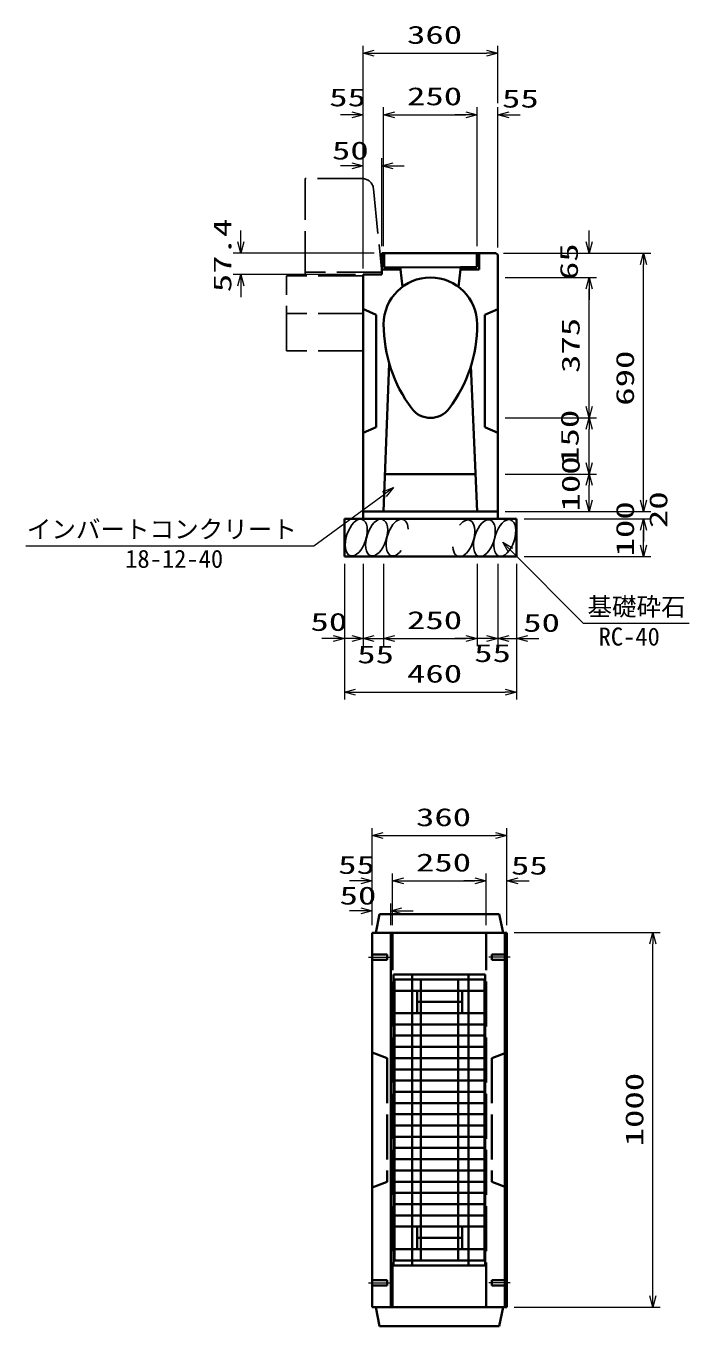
# Model space of a CAD drawing. Units: millimetres on the paper. Extents: x 0 to 841, y 0 to 594.
# Drawn here: x 297.6 to 386.2, y 333 to 506.6 of the extents above; entities that cross this region are included whole.
import ezdxf
from ezdxf.enums import TextEntityAlignment as Align

# ---------------------------------------------------------------- set-up
doc = ezdxf.new("R2010")
doc.units = ezdxf.units.MM
doc.linetypes.add('DASHED', pattern=[7.5, 6, -1.5])
doc.linetypes.add('USER1', pattern=[18.5, 12, -1.5, 3.5, -1.5])
for name, color, linetype, lineweight in [('D-BMK（構造物基準線）', 2, 'USER1', 18), ('D-STR-DIM（寸法）', 7, 'Continuous', 13), ('D-STR-HTXT(基礎砕石-旗)', 7, 'Continuous', 13), ('D-STR-HTXT（旗上げ）', 7, 'Continuous', 13), ('D-STR-STRF(グリ)', 7, 'Continuous', 25), ('D-STR-STRF(歩車)', 7, 'DASHED', 25), ('D-STR（構造物）', 1, 'Continuous', 35)]:
    doc.layers.add(name, color=color, linetype=linetype, lineweight=lineweight)
doc.styles.add('ＭＳ ゴシック', font='')
doc.styles.get('ＭＳ ゴシック').set_extended_font_data('MS Gothic')

# ---------------------------------------------------------------- blocks, each defined once
blk = doc.blocks.new('_Open30')
at = {"color": 7, "linetype": 'Continuous', "lineweight": 13}
for p, q in [((-1, 0.2679), (0, 0)), ((0, 0), (-1, -0.2679)), ((0, 0), (-1, 0))]:
    blk.add_line(p, q, dxfattribs=at)

msp = doc.modelspace()

# ---------------------------------------------------------------- linework, layer by layer
at = {"layer": 'D-BMK（構造物基準線）'}
for p, q in [((343.369, 382.298), (346.219, 382.298)), ((362.293, 382.298), (359.444, 382.298)), ((343.369, 338.798), (346.219, 338.798)), ((362.293, 338.798), (359.444, 338.798))]:
    msp.add_line(p, q, dxfattribs=at)
at = {"layer": 'D-STR-DIM（寸法）'}
for p, q in [((342.632, 495.782), (342.632, 503.99)), ((360.632, 496.299), (360.632, 503.99)), ((344.132, 502.99), (359.132, 502.99)), ((341.132, 494.782), (339.632, 494.782)), ((342.632, 474.249), (342.632, 495.782)), ((345.382, 477.244), (345.382, 495.782)), ((345.382, 477.244), (345.382, 495.782)), ((346.882, 494.782), (348.382, 494.782)), ((346.882, 494.782), (356.382, 494.782)), ((356.382, 494.782), (354.882, 494.782)), ((357.882, 477.244), (357.882, 495.782)), ((357.882, 477.244), (357.882, 495.782)), ((360.632, 477.049), (360.632, 495.782)), ((362.132, 494.782), (363.632, 494.782)), ((341.132, 487.972), (339.632, 487.972)), ((342.632, 474.249), (342.632, 488.972)), ((345.132, 477.249), (345.132, 488.972)), ((346.632, 487.972), (348.132, 487.972)), ((326.298, 477.799), (326.298, 479.299)), ((372.824, 477.799), (372.824, 479.299)), ((344.132, 476.299), (325.298, 476.299)), ((361.382, 476.299), (373.824, 476.299)), ((361.382, 476.294), (381.085, 476.294)), ((380.085, 443.299), (380.085, 474.794)), ((341.632, 473.429), (325.298, 473.429)), ((361.632, 473.048), (373.824, 473.048)), ((361.632, 473.048), (373.824, 473.048)), ((326.298, 471.929), (326.298, 470.429)), ((372.824, 455.801), (372.824, 471.548)), ((372.824, 471.548), (372.824, 470.048)), ((361.632, 454.301), (373.824, 454.301)), ((361.632, 454.301), (373.824, 454.301)), ((372.824, 448.301), (372.824, 452.801)), ((361.632, 446.801), (373.824, 446.801)), ((361.632, 446.801), (373.824, 446.801)), ((372.824, 443.301), (372.824, 445.301)), ((380.085, 443.299), (380.085, 444.799)), ((361.632, 441.801), (373.824, 441.801)), ((361.632, 441.799), (381.085, 441.799)), ((361.632, 441.799), (381.085, 441.799)), ((364.132, 440.799), (381.085, 440.799)), ((364.132, 440.799), (381.085, 440.799)), ((380.085, 437.299), (380.085, 439.299)), ((380.085, 439.299), (380.085, 437.799)), ((364.132, 435.799), (381.085, 435.799)), ((340.132, 434.799), (340.132, 423.832)), ((342.632, 434.799), (342.632, 423.832)), ((342.632, 434.799), (342.632, 423.832)), ((345.382, 434.799), (345.382, 423.832)), ((345.382, 434.799), (345.382, 423.832)), ((357.882, 434.799), (357.882, 423.832)), ((357.882, 434.799), (357.882, 423.832)), ((360.632, 434.799), (360.632, 423.832)), ((360.632, 434.799), (360.632, 423.832)), ((363.132, 434.799), (363.132, 423.832)), ((338.632, 424.832), (337.132, 424.832)), ((341.132, 424.832), (339.632, 424.832)), ((340.132, 423.832), (340.132, 416.693)), ((344.132, 424.832), (345.632, 424.832)), ((346.882, 424.832), (348.382, 424.832)), ((346.882, 424.832), (356.382, 424.832)), ((356.382, 424.832), (354.882, 424.832)), ((359.132, 424.832), (357.632, 424.832)), ((362.132, 424.832), (363.632, 424.832)), ((363.132, 423.832), (363.132, 416.693)), ((364.632, 424.832), (366.132, 424.832)), ((341.632, 417.693), (361.632, 417.693)), ((343.831, 393.475), (343.831, 399.525)), ((361.831, 393.505), (361.831, 399.525)), ((345.331, 398.525), (360.331, 398.525)), ((342.331, 392.475), (340.831, 392.475)), ((343.831, 386.578), (343.831, 393.475)), ((346.581, 386.63), (346.581, 393.475)), ((346.581, 386.578), (346.581, 393.475)), ((348.081, 392.475), (349.581, 392.475)), ((348.081, 392.475), (357.581, 392.475)), ((357.581, 392.475), (356.081, 392.475)), ((359.081, 386.578), (359.081, 393.475)), ((359.081, 386.615), (359.081, 393.475)), ((361.831, 386.548), (361.831, 393.475)), ((363.331, 392.475), (364.831, 392.475)), ((362.831, 385.578), (382.335, 385.578)), ((381.335, 337.078), (381.335, 384.078)), ((362.831, 335.578), (382.335, 335.578))]:
    msp.add_line(p, q, dxfattribs=at)
at = {"layer": 'D-STR-HTXT(基礎砕石-旗)'}
msp.add_lwpolyline([(386.176, 426.826), (372.072, 426.826), (362.349, 436.643)], dxfattribs=at)
at = {"layer": 'D-STR-HTXT（旗上げ）'}
for p, q in [((343.831, 386.578), (343.831, 389.462)), ((346.331, 386.578), (346.331, 389.462)), ((342.331, 388.462), (340.831, 388.462)), ((347.831, 388.462), (349.331, 388.462))]:
    msp.add_line(p, q, dxfattribs=at)
msp.add_lwpolyline([(297.601, 437.213), (336.045, 437.213), (345.475, 444.121)], dxfattribs=at)
at = {"layer": 'D-STR-STRF(グリ)'}
for centre, major_axis in [((341.727, 438.323), (0.79, 2.421)), ((344.448, 438.323), (0.79, 2.421)), ((358.836, 438.242), (-0.771, -2.427)), ((361.558, 438.263), (-0.771, -2.427))]:
    msp.add_ellipse(centre, major_axis=major_axis, ratio=0.5139, dxfattribs=at)
for centre, major_axis in [((347.189, 438.323), (0.79, 2.421)), ((356.096, 438.22), (-0.771, -2.427))]:
    msp.add_ellipse(centre, major_axis=major_axis, ratio=0.5139, start_param=5.3575563, end_param=10.3750652, dxfattribs=at)
at = {"layer": 'D-STR-STRF(歩車)'}
for p, q in [((334.882, 473.249), (334.882, 486.249)), ((342.525, 486.249), (334.882, 486.249)), ((344.017, 484.898), (345.132, 473.749)), ((342.632, 473.249), (332.382, 473.249)), ((332.382, 463.249), (332.382, 473.249)), ((345.132, 473.749), (334.882, 473.749)), ((342.632, 473.249), (342.632, 463.249)), ((342.632, 468.249), (332.382, 468.249)), ((342.632, 463.249), (332.382, 463.249))]:
    msp.add_line(p, q, dxfattribs=at)
msp.add_arc((342.525, 484.749), 1.5, 5.71077, 89.99998, dxfattribs=at)
at = {"layer": 'D-STR（構造物）'}
for p, q in [((360.382, 476.299), (345.132, 476.299)), ((345.132, 473.429), (345.132, 476.299)), ((345.432, 476.293), (345.431, 474.393)), ((357.833, 476.299), (357.832, 474.406)), ((358.133, 476.299), (358.132, 474.106)), ((360.382, 476.299), (360.632, 476.049)), ((360.632, 476.049), (360.632, 440.799)), ((345.132, 474.093), (347.631, 474.092)), ((345.431, 474.393), (357.832, 474.406)), ((347.631, 474.092), (347.631, 474.392)), ((347.631, 474.092), (347.882, 471.799)), ((355.632, 474.107), (355.382, 471.799)), ((355.632, 474.407), (355.632, 474.107)), ((357.832, 474.406), (355.632, 474.407)), ((358.132, 474.106), (355.632, 474.107)), ((345.132, 473.429), (342.632, 473.429)), ((342.632, 440.799), (342.632, 473.429)), ((344.382, 468.049), (342.623, 468.85)), ((360.632, 468.799), (358.882, 468.049)), ((344.382, 468.049), (344.382, 453.049)), ((358.882, 453.049), (358.882, 468.049)), ((346.123, 461.555), (345.382, 441.799)), ((357.882, 441.799), (357.047, 461.262)), ((342.632, 452.299), (344.382, 453.049)), ((358.882, 453.049), (360.632, 452.299)), ((357.668, 446.799), (345.57, 446.799)), ((360.632, 441.799), (342.632, 441.799)), ((363.132, 440.799), (340.132, 440.799)), ((340.132, 435.799), (340.132, 440.799)), ((363.132, 440.799), (363.132, 435.799)), ((363.132, 435.799), (340.132, 435.799)), ((344.831, 388.048), (344.331, 385.548)), ((360.831, 388.048), (344.831, 388.048)), ((361.331, 385.548), (360.831, 388.048)), ((343.831, 385.548), (343.831, 335.548)), ((361.831, 385.548), (343.831, 385.548)), ((346.331, 385.548), (346.331, 335.548)), ((361.581, 385.548), (361.581, 335.548)), ((361.831, 385.548), (361.831, 335.548)), ((346.706, 341.172), (346.706, 379.973)), ((346.706, 379.973), (358.956, 379.973)), ((346.851, 379.315), (358.851, 379.315)), ((346.851, 341.815), (346.851, 379.315)), ((349.206, 341.172), (349.206, 379.974)), ((350.351, 341.815), (350.351, 379.315)), ((355.351, 379.315), (355.351, 341.815)), ((356.706, 379.933), (356.706, 341.172)), ((358.851, 379.315), (358.851, 341.815)), ((358.956, 379.973), (358.956, 341.123)), ((346.851, 377.815), (358.851, 377.815)), ((349.851, 377.815), (349.851, 374.815)), ((355.851, 377.816), (355.851, 374.815)), ((355.856, 376.315), (349.851, 376.315)), ((346.851, 374.815), (358.851, 374.815)), ((346.851, 373.315), (358.851, 373.315)), ((346.851, 371.815), (358.851, 371.815)), ((346.851, 370.315), (358.851, 370.315)), ((346.851, 368.815), (358.851, 368.815)), ((346.851, 367.315), (358.851, 367.315)), ((346.851, 365.815), (358.851, 365.815)), ((346.851, 364.315), (358.851, 364.315)), ((346.851, 362.815), (358.851, 362.815)), ((346.851, 361.315), (358.851, 361.315)), ((346.851, 359.815), (358.851, 359.815)), ((346.851, 358.315), (358.851, 358.315)), ((346.851, 356.815), (358.851, 356.815)), ((346.851, 355.315), (358.851, 355.315)), ((346.851, 353.815), (358.851, 353.815)), ((346.851, 352.315), (358.851, 352.315)), ((346.851, 350.815), (358.851, 350.815)), ((346.851, 349.315), (358.851, 349.315)), ((346.851, 347.815), (358.851, 347.815)), ((346.851, 346.315), (358.851, 346.315)), ((349.851, 346.315), (349.851, 343.315)), ((355.851, 346.315), (355.851, 343.315)), ((349.851, 344.815), (355.851, 344.815)), ((346.851, 343.315), (358.851, 343.315)), ((358.956, 341.123), (346.706, 341.123)), ((358.851, 341.815), (346.851, 341.815)), ((361.831, 335.548), (343.831, 335.548)), ((344.331, 335.548), (344.831, 333.048)), ((360.831, 333.048), (361.331, 335.548)), ((360.831, 333.048), (344.831, 333.048))]:
    msp.add_line(p, q, dxfattribs=at)
at = {"layer": 'D-STR（構造物）', "linetype": 'DASHED'}
for p, q in [((346.581, 335.548), (346.581, 385.548)), ((359.081, 335.548), (359.081, 385.548)), ((343.831, 382.648), (345.831, 382.648)), ((343.831, 381.948), (345.831, 381.948)), ((345.831, 381.948), (345.831, 382.648)), ((359.831, 381.948), (359.831, 382.648)), ((361.831, 382.648), (359.831, 382.648)), ((361.831, 381.948), (359.831, 381.948)), ((343.831, 369.548), (345.831, 368.798)), ((345.831, 368.798), (345.831, 352.298)), ((361.831, 369.548), (359.831, 368.798)), ((359.831, 368.798), (359.831, 352.298)), ((343.831, 351.548), (345.831, 352.298)), ((361.831, 351.548), (359.831, 352.298)), ((343.831, 339.148), (345.831, 339.148)), ((345.831, 339.148), (345.831, 338.448)), ((359.831, 339.148), (359.831, 338.448)), ((361.831, 339.148), (359.831, 339.148)), ((343.831, 338.448), (345.831, 338.448)), ((361.831, 338.448), (359.831, 338.448))]:
    msp.add_line(p, q, dxfattribs=at)
at = {"layer": 'D-STR（構造物）'}
for centre, radius, start, end in [((351.632, 466.799), 6.25, 0, 180), ((364.132, 466.799), 18.75, 180, 216.8699), ((339.132, 466.799), 18.75, 323.1301, 0), ((351.632, 457.424), 3.125, 216.86989, 323.1301)]:
    msp.add_arc(centre, radius, start, end, dxfattribs=at)

# ---------------------------------------------------------------- block references
at = {"layer": 'D-STR-DIM（寸法）', "xscale": 1.5, "yscale": 1.5}
for p, rotation in [((342.632, 502.99), 180), ((345.382, 494.782), 180), ((345.382, 494.782), 180), ((360.632, 494.782), 180), ((345.132, 487.972), 180), ((326.298, 476.299), 270), ((372.824, 476.299), 270), ((380.085, 476.294), 90), ((326.298, 473.429), 90), ((372.824, 473.048), 90), ((372.824, 473.048), 90), ((372.824, 454.301), 270), ((372.824, 454.301), 90), ((372.824, 446.801), 270), ((372.824, 446.801), 90), ((372.824, 441.801), 270), ((380.085, 441.799), 270), ((380.085, 441.799), 270), ((380.085, 440.799), 90), ((380.085, 440.799), 90), ((380.085, 435.799), 270), ((342.632, 424.832), 180), ((345.382, 424.832), 180), ((345.382, 424.832), 180), ((360.632, 424.832), 180), ((363.132, 424.832), 180), ((340.132, 417.693), 180), ((343.831, 398.525), 180), ((346.581, 392.475), 180), ((346.581, 392.475), 180), ((361.831, 392.475), 180), ((381.335, 385.578), 90), ((381.335, 335.578), 270)]:
    msp.add_blockref('_Open30', p, dxfattribs=dict(at, rotation=rotation))
for p in [(360.632, 502.99), (342.632, 494.782), (357.882, 494.782), (357.882, 494.782), (342.632, 487.972), (340.132, 424.832), (342.632, 424.832), (357.882, 424.832), (357.882, 424.832), (360.632, 424.832), (363.132, 417.693), (361.831, 398.525), (343.831, 392.475), (359.081, 392.475), (359.081, 392.475)]:
    msp.add_blockref('_Open30', p, dxfattribs=at)
at = {"layer": 'D-STR-HTXT(基礎砕石-旗)', "xscale": 1.5, "yscale": 1.5, "rotation": 134.72505}
msp.add_blockref('_Open30', (361.294, 437.709), dxfattribs=at)
at = {"layer": 'D-STR-HTXT（旗上げ）', "xscale": 1.5, "yscale": 1.5}
for p, rotation in [((346.685, 445.008), 36.22839), ((346.331, 388.462), 180)]:
    msp.add_blockref('_Open30', p, dxfattribs=dict(at, rotation=rotation))
msp.add_blockref('_Open30', (343.831, 388.462), dxfattribs=at)

# ---------------------------------------------------------------- texts
at = {"layer": 'D-STR-DIM（寸法）', "style": 'ＭＳ ゴシック', "width": 1.5}
for s, p in [('360', (348.507, 503.527)), ('55', (338.113, 495.175)), ('250', (348.507, 495.319)), ('55', (361.197, 495.005)), ('50', (338.481, 488.074)), ('50', (335.606, 425.138)), ('250', (348.507, 425.369)), ('50', (364.025, 425.019)), ('55', (341.855, 420.804)), ('55', (357.481, 420.98)), ('460', (348.507, 418.231)), ('360', (349.706, 399.063)), ('250', (349.706, 393.012)), ('55', (339.312, 392.693)), ('55', (362.396, 392.599))]:
    msp.add_text(s, height=2.405, dxfattribs=at).set_placement(p, align=Align.BOTTOM_LEFT)
for s, p in [('57.4', (325.76, 471.079)), ('65', (372.058, 472.698)), ('375', (372.287, 460.295)), ('690', (379.547, 455.922)), ('150', (372.157, 448.024)), ('100', (372.287, 441.801)), ('100', (379.547, 435.799)), ('20', (383.999, 439.581)), ('1000', (380.797, 357.037))]:
    msp.add_text(s, height=2.405, rotation=90, dxfattribs=at).set_placement(p, align=Align.BOTTOM_LEFT)
at = {"layer": 'D-STR-HTXT(基礎砕石-旗)', "style": 'ＭＳ ゴシック'}
for s, p in [('基礎砕石', (372.608, 427.163)), ('RC-40', (374.096, 423.176))]:
    msp.add_text(s, height=2.405, dxfattribs=at).set_placement(p, align=Align.BOTTOM_LEFT)
at = {"layer": 'D-STR-HTXT（旗上げ）', "style": 'ＭＳ ゴシック'}
for s, p in [('インバートコンクリート', (297.709, 437.509)), ('18-12-40', (310.851, 433.563))]:
    msp.add_text(s, height=2.405, dxfattribs=at).set_placement(p, align=Align.BOTTOM_LEFT)
at = {"layer": 'D-STR-HTXT（旗上げ）', "style": 'ＭＳ ゴシック', "width": 1.5}
msp.add_text('50', height=2.405, dxfattribs=at).set_placement((339.499, 388.596), align=Align.BOTTOM_LEFT)

doc.saveas('drawing.dxf')
